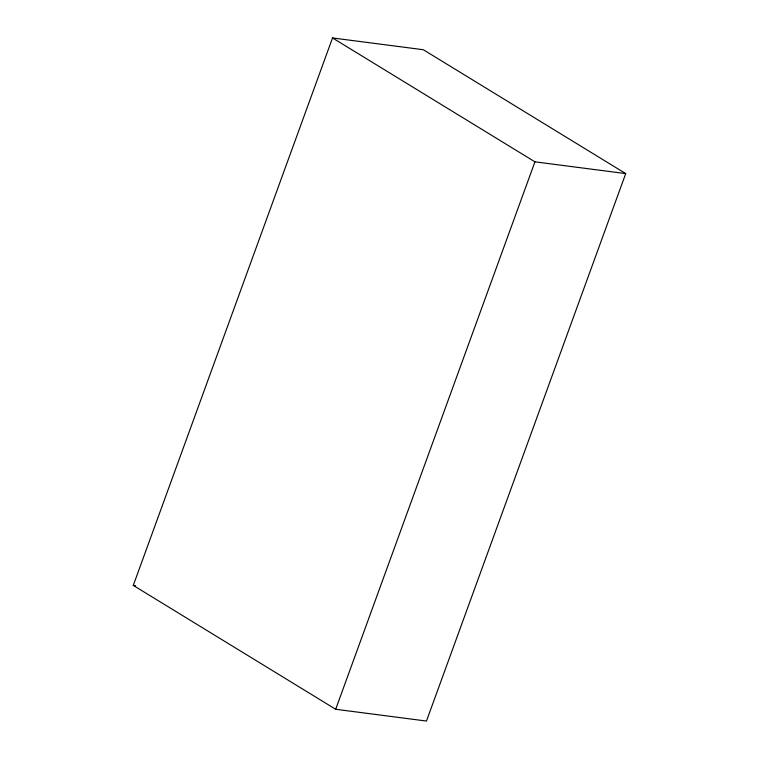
<?xml version="1.0" encoding="UTF-8"?>
<svg xmlns="http://www.w3.org/2000/svg" width="759" height="759" viewBox="0 0 759 759"><rect width="100%" height="100%" fill="white"/><g stroke="black" fill="none" stroke-linecap="round" stroke-linejoin="round"><path stroke-width="1.14" d="M133.28 585.398L332.527 37.95L423.313 49.724L625.72 173.602L426.473 721.05L335.687 709.276L133.28 585.398L135.605 585.701M335.687 709.276L534.943 161.828L625.72 173.602M332.527 37.95L534.943 161.828"/></g></svg>
